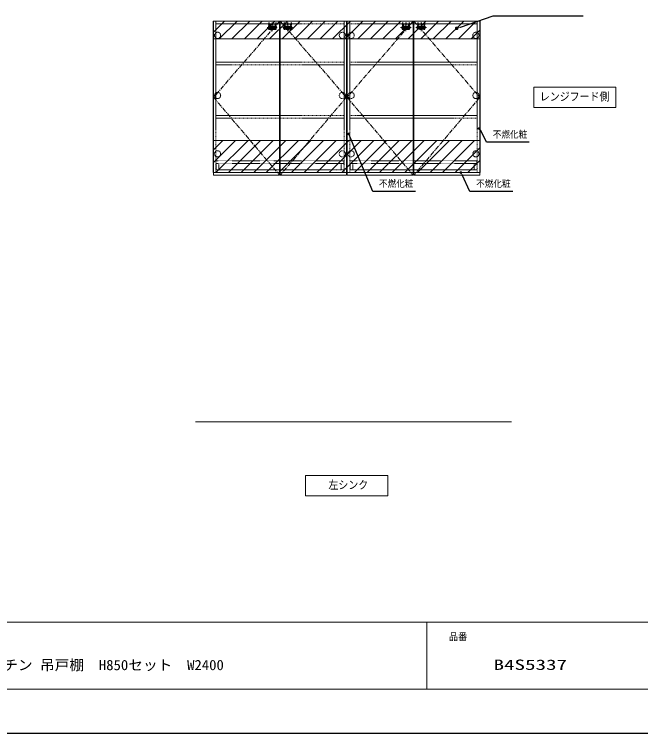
# Model space of a CAD drawing. Units: millimetres, scale not verified. Extents: x -6948 to 6948, y -3754 to 3754.
# Drawn here: x -3431 to 86, y -3671 to 367 of the extents above; entities that cross this region are included whole.
import ezdxf
from ezdxf.enums import TextEntityAlignment as Align

# ---------------------------------------------------------------- set-up
doc = ezdxf.new("R2010")
doc.units = ezdxf.units.MM
doc.header["$LTSCALE"] = 20
for name, pattern in [('USER1', [0.375, 0.25, -0.125]), ('USER2', [2, 1.25, -0.25, 0.25, -0.25]), ('USER3', [0.26, 0.01, -0.25])]:
    doc.linetypes.add(name, pattern=pattern)
for name, color, linetype, lineweight in [('0-0_KABE', 4, 'Continuous', 20), ('0-1_細線ﾚｲﾔｰ', 91, 'Continuous', 9), ('0-2_1', 30, 'Continuous', 13), ('0-3_0', 30, 'Continuous', 13), ('0-4_本体', 6, 'USER1', 25), ('0-5_寸法ﾚｲﾔｰ', 30, 'Continuous', 13), ('0-6_DEFPOINTS', 7, 'Continuous', 25), ('0-8_図面枠', 3, 'USER3', 15)]:
    doc.layers.add(name, color=color, linetype=linetype, lineweight=lineweight)
doc.styles.add('ＭＳ ゴシック', font='')
doc.styles.get('ＭＳ ゴシック').set_extended_font_data('MS Gothic')

# ---------------------------------------------------------------- blocks, each defined once
blk = doc.blocks.new('A$C6C503A1C')
at = {"layer": '0-2_1', "color": 1, "linetype": 'USER2'}
for p, q in [((593.1, 857.4), (593.1, 0)), ((0, 428.7), (1186.2, 428.7)), ((213.1, 674.8), (213.1, 182.6)), ((973.1, 674.8), (973.1, 182.6))]:
    blk.add_line(p, q, dxfattribs=at)
at = {"layer": '0-2_1', "color": 1, "linetype": 'USER1'}
for p, q in [((123.1, 528.7), (123.1, 328.7)), ((163.1, 568.7), (1023.1, 568.7)), ((163.1, 288.7), (1023.1, 288.7)), ((333.1, 568.7), (333.1, 288.7)), ((413.1, 568.7), (413.1, 288.7)), ((413.1, 358.7), (773.1, 358.7)), ((773.1, 568.7), (773.1, 288.7)), ((853.1, 568.7), (853.1, 288.7)), ((1063.1, 528.7), (1063.1, 328.7))]:
    blk.add_line(p, q, dxfattribs=at)
at = {"layer": '0-2_1', "color": 1}
for p, q in [((176.1, 398.7), (176.1, 458.7)), ((250.1, 458.7), (250.1, 398.7)), ((936.1, 458.7), (936.1, 398.7)), ((1010.1, 398.7), (1010.1, 458.7))]:
    blk.add_line(p, q, dxfattribs=at)
at = {"layer": '0-2_1', "color": 1, "linetype": 'USER1'}
for centre, start, end in [((163.1, 528.7), 90, 180), ((163.1, 328.7), 180, 270), ((1023.1, 528.7), 0, 90), ((1023.1, 328.7), 270, 0)]:
    blk.add_arc(centre, 40, start, end, dxfattribs=at)
at = {"layer": '0-2_1', "color": 1}
for centre, start, end in [((213.1, 458.7), 0, 180), ((213.1, 398.7), 180, 0), ((973.1, 458.7), 0, 180), ((973.1, 398.7), 180, 0)]:
    blk.add_arc(centre, 37, start, end, dxfattribs=at)
blk = doc.blocks.new('A$C3CB362AA')
at = {"layer": '0-4_本体', "linetype": 'USER2'}
for p, q in [((420, 4584), (420, 2900)), ((2320, 4584), (2320, 0)), ((4220, 4584), (4220, 2900))]:
    blk.add_line(p, q, dxfattribs=at)
at = {"layer": '0-4_本体'}
for p, q in [((770, 3857), (770, 1037)), ((770, 1637), (3870, 1637)), ((970, 837), (3670, 837)), ((1820, 2687), (2820, 2687)), ((1820, 2687), (1820, 837)), ((1820, 1887), (2820, 1887)), ((2820, 2687), (2820, 837)), ((3870, 3857), (3870, 1037))]:
    blk.add_line(p, q, dxfattribs=at)
blk.add_lwpolyline([(0, 3857), (4640, 3857), (4640, 3557), (0, 3557)], close=True, dxfattribs=at)
for centre, start, end in [((970, 1037), 180, 270), ((3670, 1037), 270, 0)]:
    blk.add_arc(centre, 200, start, end, dxfattribs=at)
blk = doc.blocks.new('A$C0D9D3555')
at = {"layer": '0-2_1', "xscale": -1}
blk.add_blockref('A$C6C503A1C', (1186.2, 0), dxfattribs=at)
at = {"layer": '0-2_1', "xscale": 0.2, "yscale": 0.2}
blk.add_blockref('A$C3CB362AA', (129.1, 73.3), dxfattribs=at)
blk = doc.blocks.new('A$C5FD08CF5')
at = {"layer": '0-1_細線ﾚｲﾔｰ', "linetype": 'USER1'}
for p, q in [((14240, 1000), (0, 1000)), ((0, 1000), (0, 0)), ((14240, 0), (14240, 1000)), ((14240, 700), (0, 700)), ((0, 0), (14240, 0)), ((300, 700), (300, 0)), ((13940, 700), (13940, 0))]:
    blk.add_line(p, q, dxfattribs=at)
blk = doc.blocks.new('A$C5FD08CFE')
at = {"layer": '0-1_細線ﾚｲﾔｰ', "linetype": 'USER1'}
for p, q in [((14320, 1000), (0, 1000)), ((0, 1000), (0, 0)), ((14320, 0), (14320, 1000)), ((14320, 700), (0, 700)), ((0, 0), (14320, 0)), ((300, 700), (300, 0)), ((14020, 700), (14020, 0))]:
    blk.add_line(p, q, dxfattribs=at)
blk = doc.blocks.new('_DOT')
at = {"layer": '0-3_0'}
blk.add_line((-10, 0), (-20, 0), dxfattribs=at)
for points in [[(0, 0), (-10, 0), (-9.92, 1.25)], [(0, 0), (-9.92, -1.25), (-10, 0)], [(0, 0), (-9.92, 1.25), (-9.69, 2.49)], [(0, 0), (-9.69, -2.49), (-9.92, -1.25)], [(0, 0), (-9.69, 2.49), (-9.3, 3.68)], [(0, 0), (-9.3, -3.68), (-9.69, -2.49)], [(0, 0), (-9.3, 3.68), (-8.76, 4.82)], [(0, 0), (-8.76, -4.82), (-9.3, -3.68)], [(0, 0), (-8.76, 4.82), (-8.09, 5.88)], [(0, 0), (-8.09, -5.88), (-8.76, -4.82)], [(0, 0), (-8.09, 5.88), (-7.29, 6.85)], [(0, 0), (-7.29, -6.85), (-8.09, -5.88)], [(0, 0), (-7.29, 6.85), (-6.37, 7.71)], [(0, 0), (-6.37, -7.71), (-7.29, -6.85)], [(0, 0), (-6.37, 7.71), (-5.36, 8.44)], [(0, 0), (-5.36, -8.44), (-6.37, -7.71)], [(0, 0), (-5.36, 8.44), (-4.26, 9.05)], [(0, 0), (-4.26, -9.05), (-5.36, -8.44)], [(0, 0), (-4.26, 9.05), (-3.09, 9.51)], [(0, 0), (-3.09, -9.51), (-4.26, -9.05)], [(0, 0), (-3.09, 9.51), (-1.87, 9.82)], [(0, 0), (-1.87, -9.82), (-3.09, -9.51)], [(0, 0), (-1.87, 9.82), (-0.63, 9.98)], [(0, 0), (-0.63, -9.98), (-1.87, -9.82)], [(0, 0), (-0.63, 9.98), (0.63, 9.98)], [(0, 0), (0.63, -9.98), (-0.63, -9.98)], [(0, 0), (0.63, 9.98), (1.87, 9.82)], [(0, 0), (1.87, 9.82), (3.09, 9.51)], [(0, 0), (3.09, 9.51), (4.26, 9.05)], [(0, 0), (4.26, 9.05), (5.36, 8.44)], [(0, 0), (5.36, 8.44), (6.37, 7.71)], [(0, 0), (6.37, 7.71), (7.29, 6.85)], [(0, 0), (7.29, 6.85), (8.09, 5.88)], [(0, 0), (8.09, 5.88), (8.76, 4.82)], [(0, 0), (8.76, 4.82), (9.3, 3.68)], [(0, 0), (9.3, 3.68), (9.69, 2.49)], [(0, 0), (9.69, 2.49), (9.92, 1.25)], [(0, 0), (9.92, 1.25), (10, 0)], [(0, 0), (1.87, -9.82), (0.63, -9.98)], [(0, 0), (3.09, -9.51), (1.87, -9.82)], [(0, 0), (4.26, -9.05), (3.09, -9.51)], [(0, 0), (5.36, -8.44), (4.26, -9.05)], [(0, 0), (6.37, -7.71), (5.36, -8.44)], [(0, 0), (7.29, -6.85), (6.37, -7.71)], [(0, 0), (8.09, -5.88), (7.29, -6.85)], [(0, 0), (8.76, -4.82), (8.09, -5.88)], [(0, 0), (9.3, -3.68), (8.76, -4.82)], [(0, 0), (9.69, -2.49), (9.3, -3.68)], [(0, 0), (9.92, -1.25), (9.69, -2.49)], [(0, 0), (10, 0), (9.92, -1.25)]]:
    blk.add_solid(points, dxfattribs=at)
blk = doc.blocks.new('DOT_33')
at = {"layer": '0-2_1'}
blk.add_line((-10, 0), (-20, 0), dxfattribs=at)
for points in [[(0, 0), (-10, 0), (-9.92, 1.25)], [(0, 0), (-9.92, -1.25), (-10, 0)], [(0, 0), (-9.92, 1.25), (-9.69, 2.49)], [(0, 0), (-9.69, -2.49), (-9.92, -1.25)], [(0, 0), (-9.69, 2.49), (-9.3, 3.68)], [(0, 0), (-9.3, -3.68), (-9.69, -2.49)], [(0, 0), (-9.3, 3.68), (-8.76, 4.82)], [(0, 0), (-8.76, -4.82), (-9.3, -3.68)], [(0, 0), (-8.76, 4.82), (-8.09, 5.88)], [(0, 0), (-8.09, -5.88), (-8.76, -4.82)], [(0, 0), (-8.09, 5.88), (-7.29, 6.85)], [(0, 0), (-7.29, -6.85), (-8.09, -5.88)], [(0, 0), (-7.29, 6.85), (-6.37, 7.71)], [(0, 0), (-6.37, -7.71), (-7.29, -6.85)], [(0, 0), (-6.37, 7.71), (-5.36, 8.44)], [(0, 0), (-5.36, -8.44), (-6.37, -7.71)], [(0, 0), (-5.36, 8.44), (-4.26, 9.05)], [(0, 0), (-4.26, -9.05), (-5.36, -8.44)], [(0, 0), (-4.26, 9.05), (-3.09, 9.51)], [(0, 0), (-3.09, -9.51), (-4.26, -9.05)], [(0, 0), (-3.09, 9.51), (-1.87, 9.82)], [(0, 0), (-1.87, -9.82), (-3.09, -9.51)], [(0, 0), (-1.87, 9.82), (-0.63, 9.98)], [(0, 0), (-0.63, -9.98), (-1.87, -9.82)], [(0, 0), (-0.63, 9.98), (0.63, 9.98)], [(0, 0), (0.63, -9.98), (-0.63, -9.98)], [(0, 0), (0.63, 9.98), (1.87, 9.82)], [(0, 0), (1.87, 9.82), (3.09, 9.51)], [(0, 0), (3.09, 9.51), (4.26, 9.05)], [(0, 0), (4.26, 9.05), (5.36, 8.44)], [(0, 0), (5.36, 8.44), (6.37, 7.71)], [(0, 0), (6.37, 7.71), (7.29, 6.85)], [(0, 0), (7.29, 6.85), (8.09, 5.88)], [(0, 0), (8.09, 5.88), (8.76, 4.82)], [(0, 0), (8.76, 4.82), (9.3, 3.68)], [(0, 0), (9.3, 3.68), (9.69, 2.49)], [(0, 0), (9.69, 2.49), (9.92, 1.25)], [(0, 0), (9.92, 1.25), (10, 0)], [(0, 0), (1.87, -9.82), (0.63, -9.98)], [(0, 0), (3.09, -9.51), (1.87, -9.82)], [(0, 0), (4.26, -9.05), (3.09, -9.51)], [(0, 0), (5.36, -8.44), (4.26, -9.05)], [(0, 0), (6.37, -7.71), (5.36, -8.44)], [(0, 0), (7.29, -6.85), (6.37, -7.71)], [(0, 0), (8.09, -5.88), (7.29, -6.85)], [(0, 0), (8.76, -4.82), (8.09, -5.88)], [(0, 0), (9.3, -3.68), (8.76, -4.82)], [(0, 0), (9.69, -2.49), (9.3, -3.68)], [(0, 0), (9.92, -1.25), (9.69, -2.49)], [(0, 0), (10, 0), (9.92, -1.25)]]:
    blk.add_solid(points, dxfattribs=at)

msp = doc.modelspace()

# ---------------------------------------------------------------- linework, layer by layer
at = {"layer": '0-0_KABE'}
msp.add_line((-2414, -1921), (-639, -1921), dxfattribs=at)
at = {"layer": '0-1_細線ﾚｲﾔｰ'}
for p, q in [((-2314, 265.55), (-2250.55, 329)), ((-2279.84, 229), (-2179.84, 329)), ((-2209.13, 229), (-2109.13, 329)), ((-2138.42, 229), (-2038.42, 329)), ((-2067.71, 229), (-1967.71, 329)), ((-1996.99, 229), (-1896.99, 329)), ((-1926.28, 229), (-1826.28, 329)), ((-1855.57, 229), (-1755.57, 329)), ((-1784.86, 229), (-1684.86, 329)), ((-1714.15, 229), (-1614.15, 329)), ((-1643.44, 229), (-1543.44, 329)), ((-1572.73, 229), (-1472.73, 329)), ((-1502.02, 229), (-1402.02, 329)), ((-1431.31, 229), (-1331.31, 329)), ((-1360.6, 229), (-1260.6, 329)), ((-1289.89, 229), (-1189.89, 329)), ((-1219.18, 229), (-1119.18, 329)), ((-1148.47, 229), (-1048.47, 329)), ((-1077.76, 229), (-977.76, 329)), ((-1007.05, 229), (-907.05, 329)), ((-936.33, 229), (-836.33, 329)), ((-865.62, 229), (-814, 280.62)), ((-2314, -395.14), (-2259.86, -341)), ((-2314, -465.85), (-2189.15, -341)), ((-2298.44, -521), (-2118.44, -341)), ((-2227.73, -521), (-2047.73, -341)), ((-2157.02, -521), (-1977.02, -341)), ((-2086.31, -521), (-1906.31, -341)), ((-2015.6, -521), (-1835.6, -341)), ((-1944.89, -521), (-1764.89, -341)), ((-1874.18, -521), (-1694.18, -341)), ((-1803.47, -521), (-1623.47, -341)), ((-1732.76, -521), (-1552.76, -341)), ((-1662.05, -521), (-1482.05, -341)), ((-1591.33, -521), (-1411.33, -341)), ((-1520.62, -521), (-1340.62, -341)), ((-1449.91, -521), (-1269.91, -341)), ((-1379.2, -521), (-1199.2, -341)), ((-1308.49, -521), (-1128.49, -341)), ((-1237.78, -521), (-1057.78, -341)), ((-1167.07, -521), (-987.07, -341)), ((-1096.36, -521), (-916.36, -341)), ((-1025.65, -521), (-845.65, -341)), ((-954.94, -521), (-814, -380.06)), ((-884.23, -521), (-814, -450.77))]:
    msp.add_line(p, q, dxfattribs=at)
at = {"layer": '0-1_細線ﾚｲﾔｰ', "linetype": 'USER1'}
for p, q in [((-2299, 329), (-2299, -521)), ((-1579, 329), (-1579, -521)), ((-1547, 329), (-1547, -521)), ((-831, 329), (-831, -521)), ((-2299, 314), (-1579, 314)), ((-1547, 314), (-831, 314)), ((-2299, -506), (-1579, -506)), ((-1564, -521), (-814, -521)), ((-1564, -521), (-814, -521)), ((-1547, -506), (-831, -506))]:
    msp.add_line(p, q, dxfattribs=at)
at = {"layer": '0-1_細線ﾚｲﾔｰ'}
for points in [[(-2314, 229), (-814, 229), (-814, 329), (-2314, 329)], [(-2314, -521), (-814, -521), (-814, -341), (-2314, -341)]]:
    msp.add_lwpolyline(points, close=True, dxfattribs=at)
at = {"layer": '0-1_細線ﾚｲﾔｰ', "linetype": 'USER2'}
for points in [[(-1941, 329), (-2312, -98.5), (-1941, -536)], [(-1937, 329), (-1566, -98.5), (-1937, -536)], [(-1191, 329), (-1562, -98.5), (-1191, -536)], [(-1187, 329), (-816, -98.5), (-1187, -536)]]:
    msp.add_lwpolyline(points, dxfattribs=at)
at = {"layer": '0-1_細線ﾚｲﾔｰ', "linetype": 'USER1'}
for points in [[(-2299, 99), (-1579, 99), (-1579, 84), (-2299, 84)], [(-1547, 99), (-831, 99), (-831, 84), (-1547, 84)], [(-2299, -201), (-1579, -201), (-1579, -216), (-2299, -216)], [(-1547, -201), (-831, -201), (-831, -216), (-1547, -216)]]:
    msp.add_lwpolyline(points, close=True, dxfattribs=at)
for centre in [(-2289.5, 249), (-1588.5, 249), (-1539.5, 249), (-838.5, 249), (-2289.5, -88.5), (-1588.5, -88.5), (-1539.5, -88.5), (-838.5, -88.5), (-2289.5, -416), (-1588.5, -416), (-1539.5, -416), (-838.5, -416)]:
    msp.add_circle(centre, 17.5, dxfattribs=at)
at = {"layer": '0-2_1', "color": 7}
for p, q in [((-2314, -521), (-2314, 329)), ((-1564, -521), (-1564, 329)), ((-814, 329), (-1564, 329)), ((-814, 329), (-814, -521))]:
    msp.add_line(p, q, dxfattribs=at)
for points in [[(-2312, -536), (-1941, -536), (-1941, 329), (-2312, 329)], [(-1566, -536), (-1937, -536), (-1937, 329), (-1566, 329)], [(-1562, -536), (-1191, -536), (-1191, 329), (-1562, 329)], [(-816, -536), (-1187, -536), (-1187, 329), (-816, 329)]]:
    msp.add_lwpolyline(points, close=True, dxfattribs=at)
msp.add_lwpolyline([(-814, -521), (-814, 329), (-1564, 329), (-1564, -521)], dxfattribs=at)
at = {"layer": '0-3_0', "color": 7}
for p, q in [((-1564, 329), (-2314, 329)), ((-1114.5, -3046), (-1114.5, -3421))]:
    msp.add_line(p, q, dxfattribs=at)
at = {"layer": '0-5_寸法ﾚｲﾔｰ', "lineweight": 25}
for points in [[(-235.8, 357.1), (-743.52, 357.1), (-927.36, 294.12)], [(-1178.03, -626.63), (-1418.28, -626.63), (-1547.35, -318.6)], [(-538.71, -350.54), (-778.96, -350.54), (-811.78, -285.96)], [(-632.05, -626.63), (-872.3, -626.63), (-914.99, -533.74)]]:
    msp.add_lwpolyline(points, dxfattribs=at)
at = {"layer": '0-6_DEFPOINTS'}
msp.add_line((3635.5, -3671), (-6864.5, -3671), dxfattribs=at)
at = {"layer": '0-8_図面枠', "linetype": 'Continuous'}
msp.add_line((-6614.5, -3046), (3385.5, -3046), dxfattribs=at)
for points in [[(-6614.5, -3421), (3385.5, -3421), (3385.5, 3504), (-6614.5, 3504)], [(-514, -40.92), (-514, -156.09), (-52.51, -156.09), (-52.51, -40.92)], [(-1333.25, -2221), (-1794.75, -2221), (-1794.75, -2336.17), (-1333.25, -2336.17)]]:
    msp.add_lwpolyline(points, close=True, dxfattribs=at)

# ---------------------------------------------------------------- block references
at = {"layer": '0-1_細線ﾚｲﾔｰ', "xscale": 0.05, "yscale": 0.05}
for name, p in [('A$C5FD08CFE', (-2297, -506)), ('A$C5FD08CF5', (-1545, -506))]:
    msp.add_blockref(name, p, dxfattribs=at)
at = {"layer": '0-3_0', "xscale": 0.05, "yscale": 0.05}
for p in [(-2011.66, 271.76), (-1925.66, 271.76), (-1261.66, 271.76), (-1175.66, 271.76)]:
    msp.add_blockref('A$C0D9D3555', p, dxfattribs=at)
at = {"layer": '0-5_寸法ﾚｲﾔｰ', "rotation": 197.16939}
msp.add_blockref('DOT_33', (-946.47, 288.21), dxfattribs=at)
at = {"layer": '0-5_寸法ﾚｲﾔｰ', "xscale": 0.75, "yscale": 0.75}
for p, rotation in [((-820.71, -273.91), 126.52001), ((-1553.71, -305.01), 115.06615), ((-922.9, -521), 121.84473)]:
    msp.add_blockref('_DOT', p, dxfattribs=dict(at, rotation=rotation))

# ---------------------------------------------------------------- texts
at = {"layer": '0-3_0', "color": 7, "style": 'ＭＳ ゴシック', "width": 0.9}
for p in [(-743.96, -337.94), (-1383.28, -614.03), (-837.3, -614.03)]:
    msp.add_text('不燃化粧', height=38.42, dxfattribs=at).set_placement(p, align=Align.BOTTOM_LEFT)
at = {"layer": '0-8_図面枠', "style": 'ＭＳ ゴシック'}
for s, height, width, p in [('レンジフード側', 45.45, 0.9, (-479.5, -131.22)), ('左シンク', 45.45, 0.9, (-1666.81, -2311.31)), ('品番', 40.47, 0.9, (-989.5, -3158.96)), ('システムキッチン 吊戸棚\u3000H850セット\u3000W2400', 57.73, 1.05, (-3989.5, -3332.1)), ('B4S5337', 57.77, 1.5, (-739.5, -3330.49))]:
    msp.add_text(s, height=height, dxfattribs=dict(at, width=width)).set_placement(p, align=Align.BOTTOM_LEFT)

doc.saveas('drawing.dxf')
